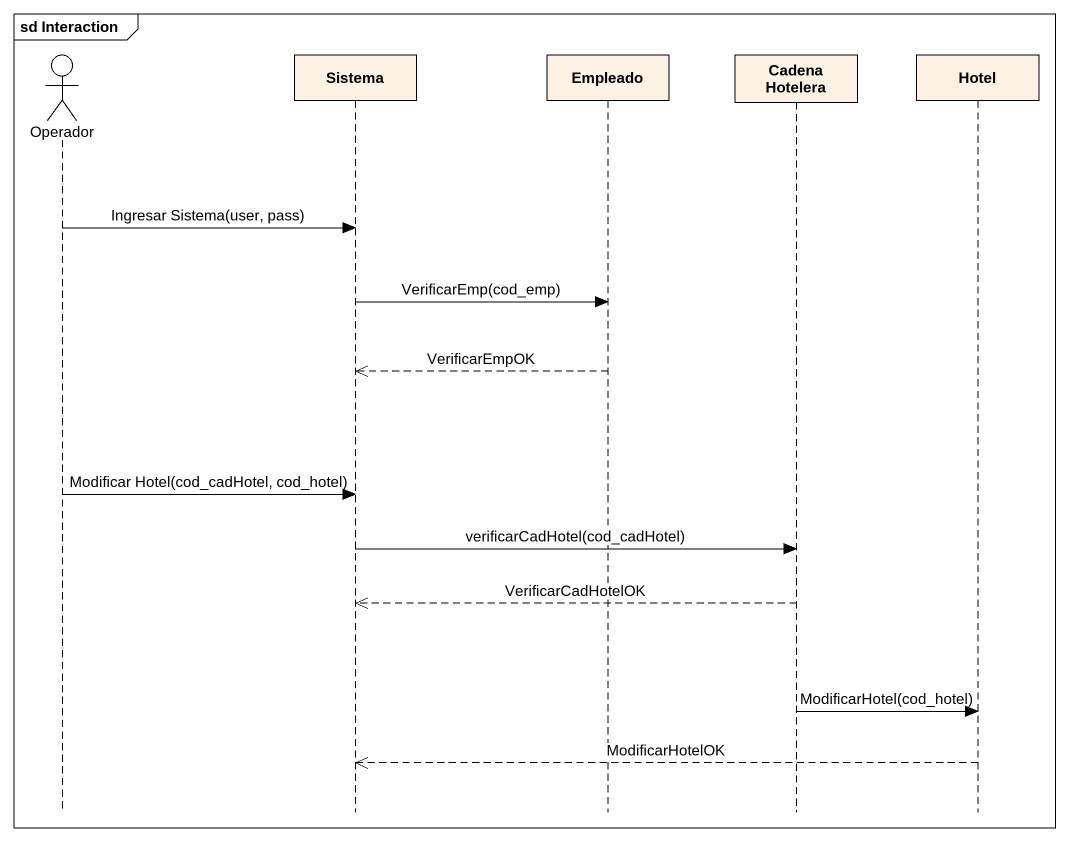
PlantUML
@startuml
mainframe sd Interaction
hide footbox
actor Operador
participant Sistema
participant Empleado
participant "Cadena Hotelera" as Cadena_Hotelera
participant Hotel

Operador -> Sistema : Ingresar Sistema(user, pass)
Sistema -> Empleado : VerificarEmp(cod_emp)
Empleado -->> Sistema : VerificarEmpOK
Operador -> Sistema : Modificar Hotel(cod_cadHotel, cod_hotel)
Sistema -> Cadena_Hotelera : verificarCadHotel(cod_cadHotel)
Cadena_Hotelera -->> Sistema : VerificarCadHotelOK
Cadena_Hotelera -> Hotel : ModificarHotel(cod_hotel)
Hotel -->> Sistema : ModificarHotelOK
@enduml
